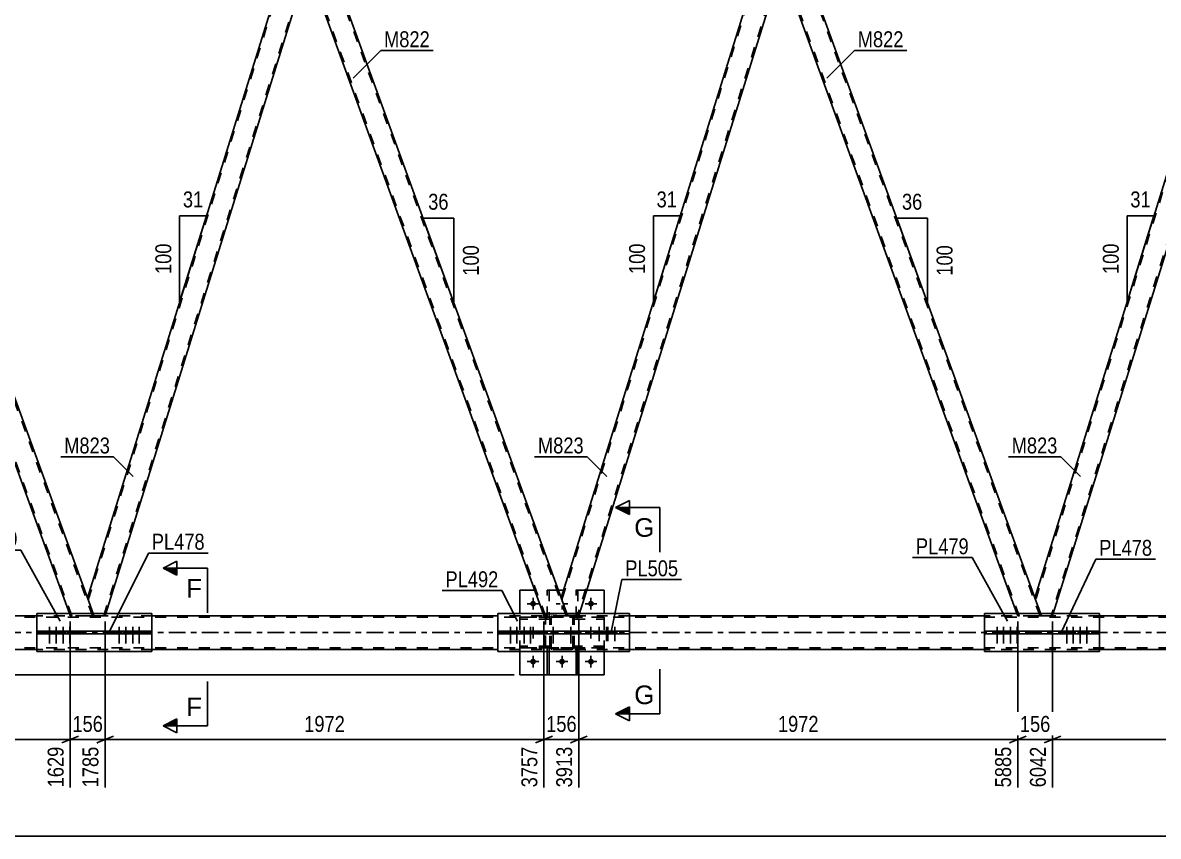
# Model space of a CAD drawing. Header units: millimetres. Extents: x -57 to 784, y -442 to 152.
# Drawn here: x 94.5 to 298.6, y -162.6 to -16.4 of the extents above; entities that cross this region are included whole.
import ezdxf

# ---------------------------------------------------------------- set-up
doc = ezdxf.new("R2010")
doc.units = ezdxf.units.MM
doc.linetypes.add('DXK_LINE_DOT2', pattern=[3.9198, 1.9599, -1.9599])
doc.linetypes.add('DXK_LINE_DOT3', pattern=[5.9187, 2.979, -0.9799, 0.9799, -0.9799])
doc.styles.add('Arial', font='ARIAL.TTF', dxfattribs={"height": 0.2})
doc.styles.add('Arial Narrow', font='ARIALN.TTF', dxfattribs={"height": 0.2})

# ---------------------------------------------------------------- blocks, each defined once
blk = doc.blocks.new('Part-761523242-6065 - 5969')
at = {"color": 7, "linetype": 'DXK_LINE_DOT2'}
for p, q in [((189.1, -128.76), (188.78, -128.76)), ((188.78, -129.4), (188.78, -128.76)), ((188.78, -129.36), (189.1, -129.36)), ((189.1, -129.4), (189.1, -128.76))]:
    blk.add_line(p, q, dxfattribs=at)
at = {"color": 2, "linetype": 'Continuous'}
for p, q in [((188.78, -133.6), (188.78, -129.4)), ((189.1, -133.6), (189.1, -129.4)), ((188.78, -133.6), (189.1, -133.6))]:
    blk.add_line(p, q, dxfattribs=at)
blk = doc.blocks.new('Part-761523242-5975 - 5969')
at = {"color": 2, "linetype": 'Continuous'}
for p, q in [((203.54, -122.59), (179.89, -122.59)), ((179.89, -125.75), (179.89, -122.59)), ((203.54, -125.75), (203.54, -122.59)), ((179.89, -129.39), (179.89, -126.23)), ((203.54, -129.39), (203.54, -126.23)), ((203.54, -129.39), (179.89, -129.39))]:
    blk.add_line(p, q, dxfattribs=at)
at = {"color": 7, "linetype": 'DXK_LINE_DOT2'}
for p, q in [((179.89, -126.23), (179.89, -125.75)), ((203.54, -126.23), (203.54, -125.75))]:
    blk.add_line(p, q, dxfattribs=at)
blk = doc.blocks.new('Part-761523242-6044 - 5969')
at = {"color": 2, "linetype": 'Continuous'}
for p, q in [((183.83, -122.59), (183.83, -118.4)), ((183.83, -118.4), (186.52, -118.4)), ((191.69, -118.4), (190.78, -118.4)), ((199.03, -118.4), (195.88, -118.4)), ((199.03, -122.59), (199.03, -118.4)), ((183.83, -133.6), (183.83, -129.39)), ((199.03, -133.6), (199.03, -129.39)), ((199.03, -133.6), (183.83, -133.6))]:
    blk.add_line(p, q, dxfattribs=at)
at = {"color": 7, "linetype": 'DXK_LINE_DOT2'}
for p, q in [((190.78, -118.4), (186.52, -118.4)), ((195.88, -118.4), (191.69, -118.4)), ((183.83, -129.39), (183.83, -122.59)), ((199.03, -129.39), (199.03, -122.59))]:
    blk.add_line(p, q, dxfattribs=at)
blk = doc.blocks.new('Part-761523242-5980 - 5969')
at = {"color": 2, "linetype": 'Continuous'}
for p, q in [((117.73, -122.59), (97.07, -122.59)), ((97.07, -125.75), (97.07, -122.59)), ((117.73, -125.75), (117.73, -122.59)), ((97.07, -129.39), (97.07, -126.23)), ((117.73, -129.39), (117.73, -126.23)), ((117.73, -129.39), (97.07, -129.39))]:
    blk.add_line(p, q, dxfattribs=at)
at = {"color": 7, "linetype": 'DXK_LINE_DOT2'}
for p, q in [((97.07, -126.23), (97.07, -125.75)), ((117.73, -126.23), (117.73, -125.75))]:
    blk.add_line(p, q, dxfattribs=at)
blk = doc.blocks.new('Part-761523242-6045 - 5969')
at = {"color": 7, "linetype": 'DXK_LINE_DOT2'}
for p, q in [((199.03, -123.24), (193.63, -123.24)), ((193.63, -123.24), (193.63, -123.56)), ((193.63, -123.56), (199.03, -123.56)), ((194.23, -123.56), (194.23, -123.24)), ((199.03, -123.56), (199.03, -123.24))]:
    blk.add_line(p, q, dxfattribs=at)
blk = doc.blocks.new('Part-761523242-6050 - 5969')
at = {"color": 7, "linetype": 'DXK_LINE_DOT2'}
for p, q in [((193.98, -123.24), (193.98, -118.4)), ((193.98, -118.4), (194.3, -118.4)), ((194.3, -118.4), (194.3, -123.24)), ((193.98, -122.64), (194.3, -122.64)), ((194.3, -123.24), (193.98, -123.24))]:
    blk.add_line(p, q, dxfattribs=at)
blk = doc.blocks.new('Part-761523242-6046 - 5969')
at = {"color": 7, "linetype": 'DXK_LINE_DOT2'}
for p, q in [((199.03, -128.44), (193.63, -128.44)), ((193.63, -128.44), (193.63, -128.76)), ((194.23, -128.76), (194.23, -128.44)), ((199.03, -128.76), (199.03, -128.44)), ((193.63, -128.76), (199.03, -128.76))]:
    blk.add_line(p, q, dxfattribs=at)
blk = doc.blocks.new('Part-761523242-6047 - 5969')
at = {"color": 7, "linetype": 'DXK_LINE_DOT2'}
for p, q in [((189.23, -123.24), (183.83, -123.24)), ((183.83, -123.24), (183.83, -123.56)), ((189.23, -123.56), (183.83, -123.56)), ((188.63, -123.56), (188.63, -123.24)), ((189.23, -123.56), (189.23, -123.24))]:
    blk.add_line(p, q, dxfattribs=at)
blk = doc.blocks.new('Part-761523242-6048 - 5969')
at = {"color": 7, "linetype": 'DXK_LINE_DOT2'}
for p, q in [((189.23, -128.44), (183.83, -128.44)), ((183.83, -128.44), (183.83, -128.76)), ((188.63, -128.76), (188.63, -128.44)), ((189.23, -128.76), (189.23, -128.44)), ((189.23, -128.76), (183.83, -128.76))]:
    blk.add_line(p, q, dxfattribs=at)
blk = doc.blocks.new('Part-761523242-6052 - 5969')
at = {"color": 7, "linetype": 'DXK_LINE_DOT2'}
for p, q in [((194.3, -128.76), (193.98, -128.76)), ((193.98, -129.4), (193.98, -128.76)), ((193.98, -129.36), (194.3, -129.36)), ((194.3, -129.4), (194.3, -128.76))]:
    blk.add_line(p, q, dxfattribs=at)
at = {"color": 2, "linetype": 'Continuous'}
for p, q in [((193.98, -133.6), (193.98, -129.4)), ((194.3, -133.6), (194.3, -129.4)), ((193.98, -133.6), (194.3, -133.6))]:
    blk.add_line(p, q, dxfattribs=at)
blk = doc.blocks.new('Part-761523242-6053 - 5969')
at = {"color": 7, "linetype": 'DXK_LINE_DOT2'}
for p, q in [((189.23, -123.48), (189.26, -123.3)), ((189.26, -123.3), (189.23, -123.48)), ((189.23, -128.52), (189.23, -123.48)), ((189.47, -123.48), (189.49, -123.39)), ((189.47, -128.52), (189.47, -123.48)), ((189.49, -123.39), (189.54, -123.31)), ((189.52, -123.04), (189.71, -123)), ((189.71, -123), (189.52, -123.04)), ((189.54, -123.31), (189.61, -123.26)), ((189.61, -123.26), (189.71, -123.24)), ((193.15, -123), (189.71, -123)), ((189.71, -123.24), (193.15, -123.24)), ((193.15, -123), (193.33, -123.04)), ((193.33, -123.04), (193.15, -123)), ((193.15, -123.24), (193.24, -123.26)), ((193.24, -123.26), (193.32, -123.31)), ((193.32, -123.31), (193.37, -123.39)), ((193.37, -123.39), (193.39, -123.48)), ((193.39, -128.52), (193.39, -123.48)), ((193.59, -123.3), (193.63, -123.48)), ((193.63, -123.48), (193.59, -123.3)), ((193.63, -128.52), (193.63, -123.48)), ((189.26, -128.7), (189.23, -128.52)), ((189.23, -128.52), (189.26, -128.7)), ((189.49, -128.61), (189.47, -128.52)), ((193.39, -128.52), (193.37, -128.61)), ((193.63, -128.52), (193.59, -128.7)), ((193.59, -128.7), (193.63, -128.52)), ((189.54, -128.69), (189.49, -128.61)), ((189.71, -129), (189.52, -128.96)), ((189.52, -128.96), (189.71, -129)), ((189.61, -128.74), (189.54, -128.69)), ((189.71, -128.76), (189.61, -128.74)), ((193.15, -128.76), (189.71, -128.76)), ((193.15, -129), (189.71, -129)), ((193.24, -128.74), (193.15, -128.76)), ((193.33, -128.96), (193.15, -129)), ((193.15, -129), (193.33, -128.96)), ((193.32, -128.69), (193.24, -128.74)), ((193.37, -128.61), (193.32, -128.69))]:
    blk.add_line(p, q, dxfattribs=at)
at = {"color": 7, "linetype": 'DXK_LINE_DOT3'}
blk.add_line((191.43, -126), (191.43, -126), dxfattribs=at)
at = {"color": 7, "linetype": 'DXK_LINE_DOT2'}
for centre, start, end in [((189.71, -123.48), 112.5, 157.5), ((189.71, -123.48), 112.5, 157.5), ((193.15, -123.48), 22.5, 67.5), ((193.15, -123.48), 22.5, 67.5), ((189.71, -128.52), 202.5, 247.5), ((189.71, -128.52), 202.5, 247.5), ((193.15, -128.52), 292.5, 337.5), ((193.15, -128.52), 292.5, 337.5)]:
    blk.add_arc(centre, 0.48, start, end, dxfattribs=at)
blk = doc.blocks.new('Part-761523242-6063 - 5969')
at = {"color": 7, "linetype": 'DXK_LINE_DOT2'}
for p, q in [((188.78, -123.24), (188.78, -118.4)), ((188.78, -118.4), (189.1, -118.4)), ((189.1, -118.4), (189.1, -123.24)), ((188.78, -122.64), (189.1, -122.64)), ((189.1, -123.24), (188.78, -123.24))]:
    blk.add_line(p, q, dxfattribs=at)
blk = doc.blocks.new('Bolt-761523242-6434 - 5969')
at = {"linetype": 'Continuous'}
for points in [[(186.75, -120.8, -1), (185.71, -120.8, -1)], [(197.15, -120.8, -1), (196.11, -120.8, -1)], [(186.75, -131.2, -1), (185.71, -131.2, -1)], [(191.95, -131.2, -1), (190.91, -131.2, -1)], [(197.15, -131.2, -1), (196.11, -131.2, -1)]]:
    blk.add_hatch(color=1, dxfattribs=at).paths.add_polyline_path(points)
at = {"color": 1, "linetype": 'Continuous'}
for p, q in [((186.23, -119.76), (186.23, -121.84)), ((191.43, -119.76), (191.43, -120.45)), ((196.63, -119.76), (196.63, -121.84)), ((185.19, -120.8), (187.27, -120.8)), ((190.39, -120.8), (191.08, -120.8)), ((191.43, -121.84), (191.43, -121.15)), ((192.47, -120.8), (191.77, -120.8)), ((195.59, -120.8), (197.67, -120.8)), ((185.19, -126), (185.88, -126)), ((186.23, -124.96), (186.23, -125.65)), ((186.23, -127.04), (186.23, -126.35)), ((187.27, -126), (186.57, -126)), ((195.59, -126), (196.28, -126)), ((196.63, -124.96), (196.63, -125.65)), ((196.63, -127.04), (196.63, -126.35)), ((197.67, -126), (196.97, -126)), ((186.23, -130.16), (186.23, -132.24)), ((191.43, -130.16), (191.43, -132.24)), ((196.63, -130.16), (196.63, -132.24)), ((185.19, -131.2), (187.27, -131.2)), ((190.39, -131.2), (192.47, -131.2)), ((195.59, -131.2), (197.67, -131.2))]:
    blk.add_line(p, q, dxfattribs=at)
blk = doc.blocks.new('Part-761523242-6092 - 5969')
at = {"color": 7, "linetype": 'DXK_LINE_DOT2'}
for p, q in [((720.01, -123.24), (37.91, -123.24)), ((117.73, -123), (97.07, -123)), ((203.54, -123), (179.89, -123)), ((288, -123), (267.34, -123)), ((720.01, -128.76), (37.91, -128.76)), ((117.73, -129), (97.07, -129)), ((203.54, -129), (179.89, -129)), ((288, -129), (267.34, -129))]:
    blk.add_line(p, q, dxfattribs=at)
at = {"color": 2, "linetype": 'Continuous'}
for p, q in [((97.07, -123), (41.91, -123)), ((179.89, -123), (117.73, -123)), ((267.34, -123), (203.54, -123)), ((352.47, -123), (288, -123)), ((97.07, -129), (41.91, -129)), ((179.89, -129), (117.73, -129)), ((267.34, -129), (203.54, -129)), ((352.47, -129), (288, -129))]:
    blk.add_line(p, q, dxfattribs=at)
at = {"color": 7, "linetype": 'DXK_LINE_DOT3'}
blk.add_line((37.91, -126), (720.01, -126), dxfattribs=at)
blk = doc.blocks.new('Part-761523242-6403 - 5969')
at = {"color": 2, "linetype": 'Continuous'}
for p, q in [((179.89, -126.23), (179.89, -125.75)), ((179.89, -125.75), (203.54, -125.75)), ((203.54, -126.23), (179.89, -126.23)), ((185.07, -126.23), (185.07, -125.75)), ((188.02, -126.23), (188.02, -125.75)), ((194.82, -126.23), (194.82, -125.75)), ((203.54, -125.75), (203.54, -126.23))]:
    blk.add_line(p, q, dxfattribs=at)
blk = doc.blocks.new('Part-761523242-6132 - 5969')
at = {"color": 7, "linetype": 'DXK_LINE_DOT2'}
for p, q in [((313.36, -2), (276.54, -120.12)), ((313.1, -2), (312.98, -2.4)), ((314.42, -2), (313.1, -2)), ((314.57, -2.4), (314.42, -2)), ((315.83, -5.88), (279.33, -123)), ((277.59, -123), (277.44, -122.59)), ((279.58, -123), (277.59, -123)), ((279.71, -122.59), (279.58, -123))]:
    blk.add_line(p, q, dxfattribs=at)
at = {"color": 2, "linetype": 'Continuous'}
for p, q in [((312.98, -2.4), (276.4, -119.75)), ((315.97, -6.25), (314.57, -2.4)), ((315.97, -6.25), (279.71, -122.59)), ((276.4, -119.75), (277.44, -122.59))]:
    blk.add_line(p, q, dxfattribs=at)
blk = doc.blocks.new('Part-761523242-6137 - 5969')
at = {"color": 7, "linetype": 'DXK_LINE_DOT2'}
for p, q in [((233.54, -2), (229.29, -2)), ((230.84, -6.25), (229.29, -2)), ((273.58, -123), (229.54, -2)), ((277.33, -123), (233.29, -2)), ((233.69, -2.4), (233.54, -2)), ((277.59, -123), (276.4, -119.75)), ((273.33, -123), (273.18, -122.59)), ((277.59, -123), (273.33, -123))]:
    blk.add_line(p, q, dxfattribs=at)
at = {"color": 2, "linetype": 'Continuous'}
for p, q in [((276.4, -119.75), (233.69, -2.4)), ((273.18, -122.59), (230.84, -6.25))]:
    blk.add_line(p, q, dxfattribs=at)
blk = doc.blocks.new('Part-761523242-6142 - 5969')
at = {"color": 7, "linetype": 'DXK_LINE_DOT2'}
for p, q in [((228.22, -2), (191.4, -120.12)), ((227.97, -2), (227.85, -2.4)), ((229.29, -2), (227.97, -2)), ((229.43, -2.4), (229.29, -2)), ((230.7, -5.88), (194.19, -123)), ((192.45, -123), (192.3, -122.59)), ((194.45, -123), (192.45, -123)), ((194.57, -122.59), (194.45, -123))]:
    blk.add_line(p, q, dxfattribs=at)
at = {"color": 2, "linetype": 'Continuous'}
for p, q in [((227.85, -2.4), (191.27, -119.75)), ((230.84, -6.25), (229.43, -2.4)), ((230.84, -6.25), (194.57, -122.59)), ((191.27, -119.75), (192.3, -122.59))]:
    blk.add_line(p, q, dxfattribs=at)
blk = doc.blocks.new('Part-761523242-6147 - 5969')
at = {"color": 7, "linetype": 'DXK_LINE_DOT2'}
for p, q in [((148.41, -2), (144.15, -2)), ((145.7, -6.25), (144.15, -2)), ((188.45, -123), (144.41, -2)), ((192.2, -123), (148.16, -2)), ((148.56, -2.4), (148.41, -2)), ((192.45, -123), (191.27, -119.75)), ((188.19, -123), (188.05, -122.59)), ((192.45, -123), (188.19, -123))]:
    blk.add_line(p, q, dxfattribs=at)
at = {"color": 2, "linetype": 'Continuous'}
for p, q in [((191.27, -119.75), (148.56, -2.4)), ((188.05, -122.59), (145.7, -6.25))]:
    blk.add_line(p, q, dxfattribs=at)
blk = doc.blocks.new('Part-761523242-6152 - 5969')
at = {"color": 7, "linetype": 'DXK_LINE_DOT2'}
for p, q in [((106.27, -120.12), (143.09, -2)), ((142.71, -2.4), (142.84, -2)), ((144.15, -2), (142.84, -2)), ((144.3, -2.4), (144.15, -2)), ((109.06, -123), (145.57, -5.88)), ((107.32, -123), (107.17, -122.59)), ((109.31, -123), (107.32, -123)), ((109.31, -123), (109.44, -122.59))]:
    blk.add_line(p, q, dxfattribs=at)
at = {"color": 2, "linetype": 'Continuous'}
for p, q in [((106.13, -119.75), (142.71, -2.4)), ((145.7, -6.25), (144.3, -2.4)), ((109.44, -122.59), (145.7, -6.25)), ((106.13, -119.75), (107.17, -122.59))]:
    blk.add_line(p, q, dxfattribs=at)
blk = doc.blocks.new('Part-761523242-6162 - 5969')
at = {"color": 7, "linetype": 'DXK_LINE_DOT2'}
for p, q in [((63.28, -2), (59.02, -2)), ((59.16, -2.4), (59.02, -2)), ((103.32, -123), (59.27, -2)), ((107.06, -123), (63.02, -2)), ((63.42, -2.4), (63.28, -2)), ((107.32, -123), (106.13, -119.75)), ((103.06, -123), (102.91, -122.59)), ((107.32, -123), (103.06, -123))]:
    blk.add_line(p, q, dxfattribs=at)
at = {"color": 2, "linetype": 'Continuous'}
for p, q in [((102.91, -122.59), (59.16, -2.4)), ((106.13, -119.75), (63.42, -2.4))]:
    blk.add_line(p, q, dxfattribs=at)
blk = doc.blocks.new('Part-761523242-6167 - 5969')
at = {"color": 2, "linetype": 'Continuous'}
for p, q in [((288, -122.59), (267.34, -122.59)), ((267.34, -125.75), (267.34, -122.59)), ((288, -125.75), (288, -122.59)), ((267.34, -129.39), (267.34, -126.23)), ((288, -129.39), (288, -126.23)), ((288, -129.39), (267.34, -129.39))]:
    blk.add_line(p, q, dxfattribs=at)
at = {"color": 7, "linetype": 'DXK_LINE_DOT2'}
for p, q in [((267.34, -126.23), (267.34, -125.75)), ((288, -126.23), (288, -125.75))]:
    blk.add_line(p, q, dxfattribs=at)
blk = doc.blocks.new('Part-761523242-6347 - 5969')
at = {"color": 7, "linetype": 'DXK_LINE_DOT2'}
for p, q in [((194.43, -122.6), (188.43, -122.6)), ((188.43, -122.6), (188.43, -129.4)), ((194.43, -129.4), (194.43, -122.6))]:
    blk.add_line(p, q, dxfattribs=at)
at = {"color": 2, "linetype": 'Continuous'}
for p, q in [((188.43, -129.4), (188.43, -129.39)), ((194.43, -129.4), (188.43, -129.4)), ((194.43, -129.39), (194.43, -129.4))]:
    blk.add_line(p, q, dxfattribs=at)
blk = doc.blocks.new('Part-761523242-6398 - 5969')
at = {"color": 2, "linetype": 'Continuous'}
for p, q in [((97.07, -125.75), (117.73, -125.75)), ((97.07, -125.75), (97.07, -126.23)), ((97.07, -126.23), (117.73, -126.23)), ((102.25, -126.23), (102.25, -125.75)), ((112.56, -125.75), (112.56, -126.23)), ((117.73, -125.75), (117.73, -126.23))]:
    blk.add_line(p, q, dxfattribs=at)
blk = doc.blocks.new('Part-761523242-6408 - 5969')
at = {"color": 2, "linetype": 'Continuous'}
for p, q in [((267.34, -125.75), (288, -125.75)), ((267.34, -125.75), (267.34, -126.23)), ((267.34, -126.23), (288, -126.23)), ((272.52, -126.23), (272.52, -125.75)), ((282.82, -125.75), (282.82, -126.23)), ((288, -125.75), (288, -126.23))]:
    blk.add_line(p, q, dxfattribs=at)
blk = doc.blocks.new('Bolt-761523242-6482 - 5969')
at = {"linetype": 'Continuous'}
for points in [[(99.71, -125.75), (98.99, -125.75), (98.99, -126.23), (99.71, -126.23)], [(100.88, -125.75), (100.16, -125.75), (100.16, -126.23), (100.88, -126.23)], [(102.15, -125.75), (101.43, -125.75), (101.43, -126.23), (102.15, -126.23)], [(103.31, -125.75), (102.59, -125.75), (102.59, -126.23), (103.31, -126.23)]]:
    blk.add_hatch(color=1, dxfattribs=at).paths.add_polyline_path(points)
at = {"color": 1, "linetype": 'Continuous'}
for p, q in [((98.99, -125.75), (98.99, -126.23)), ((99.35, -124.95), (99.35, -127.95)), ((99.71, -125.75), (99.71, -126.23)), ((100.16, -125.75), (100.16, -126.23)), ((100.52, -124.95), (100.52, -127.95)), ((100.88, -125.75), (100.88, -126.23)), ((101.43, -125.75), (101.43, -126.23)), ((101.79, -124.95), (101.79, -127.95)), ((102.15, -125.75), (102.15, -126.23)), ((102.59, -125.75), (102.59, -126.23)), ((102.95, -124.95), (102.95, -127.95)), ((103.31, -125.75), (103.31, -126.23))]:
    blk.add_line(p, q, dxfattribs=at)
blk = doc.blocks.new('Bolt-761523242-6484 - 5969')
at = {"linetype": 'Continuous'}
for points in [[(112.21, -125.75), (111.49, -125.75), (111.49, -126.23), (112.21, -126.23)], [(113.38, -125.75), (112.66, -125.75), (112.66, -126.23), (113.38, -126.23)], [(114.65, -125.75), (113.93, -125.75), (113.93, -126.23), (114.65, -126.23)], [(115.82, -125.75), (115.1, -125.75), (115.1, -126.23), (115.82, -126.23)]]:
    blk.add_hatch(color=1, dxfattribs=at).paths.add_polyline_path(points)
at = {"color": 1, "linetype": 'Continuous'}
for p, q in [((111.49, -125.75), (111.49, -126.23)), ((111.85, -124.95), (111.85, -127.95)), ((112.21, -125.75), (112.21, -126.23)), ((112.66, -125.75), (112.66, -126.23)), ((113.02, -124.95), (113.02, -127.95)), ((113.38, -125.75), (113.38, -126.23)), ((113.93, -125.75), (113.93, -126.23)), ((114.29, -124.95), (114.29, -127.95)), ((114.65, -125.75), (114.65, -126.23)), ((115.1, -125.75), (115.1, -126.23)), ((115.46, -124.95), (115.46, -127.95)), ((115.82, -125.75), (115.82, -126.23))]:
    blk.add_line(p, q, dxfattribs=at)
blk = doc.blocks.new('Bolt-761523242-6485 - 5969')
at = {"linetype": 'Continuous'}
for points in [[(182.53, -125.75), (181.81, -125.75), (181.81, -126.23), (182.53, -126.23)], [(183.69, -125.75), (182.97, -125.75), (182.97, -126.23), (183.69, -126.23)], [(184.96, -125.75), (184.24, -125.75), (184.24, -126.23), (184.96, -126.23)], [(186.13, -125.75), (185.41, -125.75), (185.41, -126.23), (186.13, -126.23)]]:
    blk.add_hatch(color=1, dxfattribs=at).paths.add_polyline_path(points)
at = {"color": 1, "linetype": 'Continuous'}
for p, q in [((181.81, -125.75), (181.81, -126.23)), ((182.17, -124.95), (182.17, -127.95)), ((182.53, -125.75), (182.53, -126.23)), ((182.97, -125.75), (182.97, -126.23)), ((183.33, -124.95), (183.33, -127.95)), ((183.69, -125.75), (183.69, -126.23)), ((184.24, -125.75), (184.24, -126.23)), ((184.6, -124.95), (184.6, -127.95)), ((184.96, -125.75), (184.96, -126.23)), ((185.41, -125.75), (185.41, -126.23)), ((185.77, -124.95), (185.77, -127.95)), ((186.13, -125.75), (186.13, -126.23))]:
    blk.add_line(p, q, dxfattribs=at)
blk = doc.blocks.new('Bolt-761523242-6486 - 5969')
at = {"linetype": 'Continuous'}
for points in [[(198.47, -125.75), (197.75, -125.75), (197.75, -126.23), (198.47, -126.23)], [(199.77, -125.75), (199.05, -125.75), (199.05, -126.23), (199.77, -126.23)], [(200, -125.75), (199.28, -125.75), (199.28, -126.23), (200, -126.23)], [(201.29, -125.75), (200.57, -125.75), (200.57, -126.23), (201.29, -126.23)]]:
    blk.add_hatch(color=1, dxfattribs=at).paths.add_polyline_path(points)
at = {"color": 1, "linetype": 'Continuous'}
for p, q in [((197.75, -125.75), (197.75, -126.23)), ((198.11, -124.95), (198.11, -127.55)), ((198.47, -125.75), (198.47, -126.23)), ((199.05, -125.75), (199.05, -126.23)), ((199.28, -125.75), (199.28, -126.23)), ((199.41, -124.95), (199.41, -127.55)), ((199.64, -124.95), (199.64, -127.55)), ((199.77, -125.75), (199.77, -126.23)), ((200, -125.75), (200, -126.23)), ((200.57, -125.75), (200.57, -126.23)), ((200.93, -124.95), (200.93, -127.55)), ((201.29, -125.75), (201.29, -126.23))]:
    blk.add_line(p, q, dxfattribs=at)
blk = doc.blocks.new('Bolt-761523242-6487 - 5969')
at = {"linetype": 'Continuous'}
for points in [[(269.98, -125.75), (269.26, -125.75), (269.26, -126.23), (269.98, -126.23)], [(271.14, -125.75), (270.42, -125.75), (270.42, -126.23), (271.14, -126.23)], [(272.41, -125.75), (271.69, -125.75), (271.69, -126.23), (272.41, -126.23)], [(273.58, -125.75), (272.86, -125.75), (272.86, -126.23), (273.58, -126.23)]]:
    blk.add_hatch(color=1, dxfattribs=at).paths.add_polyline_path(points)
at = {"color": 1, "linetype": 'Continuous'}
for p, q in [((269.26, -125.75), (269.26, -126.23)), ((269.62, -124.95), (269.62, -127.95)), ((269.98, -125.75), (269.98, -126.23)), ((270.42, -125.75), (270.42, -126.23)), ((270.78, -124.95), (270.78, -127.95)), ((271.14, -125.75), (271.14, -126.23)), ((271.69, -125.75), (271.69, -126.23)), ((272.05, -124.95), (272.05, -127.95)), ((272.41, -125.75), (272.41, -126.23)), ((272.86, -125.75), (272.86, -126.23)), ((273.22, -124.95), (273.22, -127.95)), ((273.58, -125.75), (273.58, -126.23))]:
    blk.add_line(p, q, dxfattribs=at)
blk = doc.blocks.new('Bolt-761523242-6488 - 5969')
at = {"linetype": 'Continuous'}
for points in [[(190.18, -125.75), (189.46, -125.75), (189.46, -126.23), (190.18, -126.23)], [(190.18, -125.75), (189.46, -125.75), (189.46, -126.23), (190.18, -126.23)], [(193.38, -125.75), (192.66, -125.75), (192.66, -126.23), (193.38, -126.23)], [(193.38, -125.75), (192.66, -125.75), (192.66, -126.23), (193.38, -126.23)]]:
    blk.add_hatch(color=1, dxfattribs=at).paths.add_polyline_path(points)
at = {"color": 1, "linetype": 'Continuous'}
for p, q in [((189.46, -125.75), (189.46, -126.23)), ((189.46, -125.75), (189.46, -126.23)), ((189.82, -124.95), (189.82, -127.95)), ((189.82, -124.95), (189.82, -127.95)), ((190.18, -125.75), (190.18, -126.23)), ((190.18, -125.75), (190.18, -126.23)), ((192.66, -125.75), (192.66, -126.23)), ((192.66, -125.75), (192.66, -126.23)), ((193.02, -124.95), (193.02, -127.95)), ((193.02, -124.95), (193.02, -127.95)), ((193.38, -125.75), (193.38, -126.23)), ((193.38, -125.75), (193.38, -126.23))]:
    blk.add_line(p, q, dxfattribs=at)
blk = doc.blocks.new('Bolt-761523242-6489 - 5969')
at = {"linetype": 'Continuous'}
for points in [[(282.48, -125.75), (281.76, -125.75), (281.76, -126.23), (282.48, -126.23)], [(283.65, -125.75), (282.93, -125.75), (282.93, -126.23), (283.65, -126.23)], [(284.92, -125.75), (284.2, -125.75), (284.2, -126.23), (284.92, -126.23)], [(286.08, -125.75), (285.36, -125.75), (285.36, -126.23), (286.08, -126.23)]]:
    blk.add_hatch(color=1, dxfattribs=at).paths.add_polyline_path(points)
at = {"color": 1, "linetype": 'Continuous'}
for p, q in [((281.76, -125.75), (281.76, -126.23)), ((282.12, -124.95), (282.12, -127.95)), ((282.48, -125.75), (282.48, -126.23)), ((282.93, -125.75), (282.93, -126.23)), ((283.29, -124.95), (283.29, -127.95)), ((283.65, -125.75), (283.65, -126.23)), ((284.2, -125.75), (284.2, -126.23)), ((284.56, -124.95), (284.56, -127.95)), ((284.92, -125.75), (284.92, -126.23)), ((285.36, -125.75), (285.36, -126.23)), ((285.72, -124.95), (285.72, -127.95)), ((286.08, -125.75), (286.08, -126.23))]:
    blk.add_line(p, q, dxfattribs=at)
blk = doc.blocks.new('StraightDimension-761523242-26417 - 5969')
at = {"color": 7, "linetype": 'Continuous'}
blk.add_line((-0.64, -162.58), (732.91, -162.58), dxfattribs=at)
blk = doc.blocks.new('AngleDimension-761523242-21071 - 5969')
at = {"color": 7, "linetype": 'Continuous'}
for p, q in [((122.71, -51.12), (127.53, -51.12)), ((122.71, -66.58), (127.53, -51.12)), ((122.71, -66.58), (122.71, -51.12)), ((123.39, -64.4), (127.53, -51.12))]:
    blk.add_line(p, q, dxfattribs=at)
at = {"color": 0}
for points in [[(127.55, -50.22), (127.55, -46.02), (122.69, -46.02), (122.69, -50.22)], [(121.81, -55.51), (117.61, -55.51), (117.61, -62.19), (121.81, -62.19)]]:
    blk.add_wipeout(points, dxfattribs=at)
at = {"color": 3, "style": 'Arial Narrow'}
blk.add_text('31', height=2.863, dxfattribs=at).set_placement((123.29, -49.62))
blk.add_text('100', height=2.863, rotation=90.0002, dxfattribs=at).set_placement((121.21, -61.59))
blk = doc.blocks.new('AngleDimension-761523242-21086 - 5969')
at = {"color": 7, "linetype": 'Continuous'}
for p, q in [((171.98, -51.53), (166.44, -51.53)), ((171.98, -66.76), (166.44, -51.53)), ((171.98, -66.76), (171.98, -51.53)), ((172.53, -68.27), (171.98, -66.76))]:
    blk.add_line(p, q, dxfattribs=at)
at = {"color": 0}
for points in [[(171.64, -50.63), (171.64, -46.43), (166.78, -46.43), (166.78, -50.63)], [(177.08, -55.8), (172.88, -55.8), (172.88, -62.49), (177.08, -62.49)]]:
    blk.add_wipeout(points, dxfattribs=at)
at = {"color": 3, "style": 'Arial Narrow'}
blk.add_text('36', height=2.863, dxfattribs=at).set_placement((167.38, -50.03))
blk.add_text('100', height=2.863, rotation=90.0002, dxfattribs=at).set_placement((176.48, -61.89))
blk = doc.blocks.new('AngleDimension-761523242-21084 - 5969')
at = {"color": 7, "linetype": 'Continuous'}
for p, q in [((207.84, -51.12), (212.66, -51.12)), ((207.84, -66.58), (212.66, -51.12)), ((207.84, -66.58), (207.84, -51.12)), ((208.52, -64.4), (212.66, -51.12))]:
    blk.add_line(p, q, dxfattribs=at)
at = {"color": 0}
for points in [[(212.68, -50.22), (212.68, -46.02), (207.82, -46.02), (207.82, -50.22)], [(206.94, -55.51), (202.74, -55.51), (202.74, -62.19), (206.94, -62.19)]]:
    blk.add_wipeout(points, dxfattribs=at)
at = {"color": 3, "style": 'Arial Narrow'}
blk.add_text('31', height=2.863, dxfattribs=at).set_placement((208.42, -49.62))
blk.add_text('100', height=2.863, rotation=90.0002, dxfattribs=at).set_placement((206.34, -61.59))
blk = doc.blocks.new('StraightDimension-761523242-21046 - 5969')
at = {"color": 7, "linetype": 'Continuous'}
blk.add_line((182.83, -133.6), (-35.74, -133.6), dxfattribs=at)
blk = doc.blocks.new('StraightDimension-761523242-25940 - 5969')
at = {"color": 7, "linetype": 'Continuous'}
for p, q in [((279.58, -124), (279.58, -153.79)), ((358.46, -124), (358.46, -153.79)), ((281.08, -144.58), (278.08, -145.78)), ((356.96, -145.78), (359.96, -144.58)), ((279.58, -145.18), (358.46, -145.18))]:
    blk.add_line(p, q, dxfattribs=at)
at = {"color": 0}
blk.add_wipeout([(323.28, -144.43), (323.28, -140.23), (314.76, -140.23), (314.76, -144.43)], dxfattribs=at)
at = {"color": 0, "linetype": 'Continuous'}
blk.add_wipeout([(357.86, -145.88), (353.66, -145.88), (353.66, -154.39), (357.86, -154.39)], dxfattribs=at)
at = {"color": 3, "style": 'Arial Narrow'}
blk.add_text('1972', height=2.863, dxfattribs=at).set_placement((315.36, -143.83))
at = {"color": 3, "linetype": 'Continuous', "style": 'Arial Narrow'}
blk.add_text('8014', height=2.863, rotation=90.0002, dxfattribs=at).set_placement((357.26, -153.79))
blk = doc.blocks.new('StraightDimension-761523242-25943 - 5969')
at = {"color": 7, "linetype": 'Continuous'}
for p, q in [((188.19, -124), (188.19, -153.79)), ((194.45, -124), (194.45, -153.79)), ((186.69, -145.78), (189.69, -144.58)), ((195.95, -144.58), (192.95, -145.78)), ((188.19, -145.18), (194.45, -145.18))]:
    blk.add_line(p, q, dxfattribs=at)
at = {"color": 0}
blk.add_wipeout([(194.66, -144.43), (194.66, -140.23), (187.98, -140.23), (187.98, -144.43)], dxfattribs=at)
at = {"color": 0, "linetype": 'Continuous'}
blk.add_wipeout([(193.85, -145.88), (189.65, -145.88), (189.65, -154.39), (193.85, -154.39)], dxfattribs=at)
at = {"color": 3, "style": 'Arial Narrow'}
blk.add_text('156', height=2.863, dxfattribs=at).set_placement((188.58, -143.83))
at = {"color": 3, "linetype": 'Continuous', "style": 'Arial Narrow'}
blk.add_text('3913', height=2.863, rotation=90.0002, dxfattribs=at).set_placement((193.25, -153.79))
blk = doc.blocks.new('StraightDimension-761523242-25942 - 5969')
at = {"color": 7, "linetype": 'Continuous'}
for p, q in [((194.45, -124), (194.45, -153.79)), ((273.33, -124), (273.33, -153.79)), ((195.95, -144.58), (192.95, -145.78)), ((271.83, -145.78), (274.83, -144.58)), ((194.45, -145.18), (273.33, -145.18))]:
    blk.add_line(p, q, dxfattribs=at)
at = {"color": 0}
blk.add_wipeout([(238.14, -144.43), (238.14, -140.23), (229.63, -140.23), (229.63, -144.43)], dxfattribs=at)
at = {"color": 0, "linetype": 'Continuous'}
blk.add_wipeout([(272.73, -145.88), (268.53, -145.88), (268.53, -154.39), (272.73, -154.39)], dxfattribs=at)
at = {"color": 3, "style": 'Arial Narrow'}
blk.add_text('1972', height=2.863, dxfattribs=at).set_placement((230.23, -143.83))
at = {"color": 3, "linetype": 'Continuous', "style": 'Arial Narrow'}
blk.add_text('5885', height=2.863, rotation=90.0002, dxfattribs=at).set_placement((272.13, -153.79))
blk = doc.blocks.new('StraightDimension-761523242-25945 - 5969')
at = {"color": 7, "linetype": 'Continuous'}
for p, q in [((103.06, -124), (103.06, -153.79)), ((109.31, -124), (109.31, -153.79)), ((101.56, -145.78), (104.56, -144.58)), ((110.81, -144.58), (107.81, -145.78)), ((103.06, -145.18), (109.31, -145.18))]:
    blk.add_line(p, q, dxfattribs=at)
at = {"color": 0}
blk.add_wipeout([(109.53, -144.43), (109.53, -140.23), (102.84, -140.23), (102.84, -144.43)], dxfattribs=at)
at = {"color": 0, "linetype": 'Continuous'}
blk.add_wipeout([(108.71, -145.88), (104.51, -145.88), (104.51, -154.39), (108.71, -154.39)], dxfattribs=at)
at = {"color": 3, "style": 'Arial Narrow'}
blk.add_text('156', height=2.863, dxfattribs=at).set_placement((103.44, -143.83))
at = {"color": 3, "linetype": 'Continuous', "style": 'Arial Narrow'}
blk.add_text('1785', height=2.863, rotation=90.0002, dxfattribs=at).set_placement((108.11, -153.79))
blk = doc.blocks.new('AngleDimension-761523242-21112 - 5969')
at = {"color": 7, "linetype": 'Continuous'}
for p, q in [((292.98, -51.12), (297.8, -51.12)), ((292.98, -66.58), (297.8, -51.12)), ((292.98, -66.58), (292.98, -51.12)), ((293.65, -64.4), (297.8, -51.12))]:
    blk.add_line(p, q, dxfattribs=at)
at = {"color": 0}
for points in [[(297.81, -50.22), (297.81, -46.02), (292.96, -46.02), (292.96, -50.22)], [(292.08, -55.51), (287.88, -55.51), (287.88, -62.19), (292.08, -62.19)]]:
    blk.add_wipeout(points, dxfattribs=at)
at = {"color": 3, "style": 'Arial Narrow'}
blk.add_text('31', height=2.863, dxfattribs=at).set_placement((293.56, -49.62))
blk.add_text('100', height=2.863, rotation=90.0002, dxfattribs=at).set_placement((291.48, -61.59))
blk = doc.blocks.new('AngleDimension-761523242-21114 - 5969')
at = {"color": 7, "linetype": 'Continuous'}
for p, q in [((257.11, -51.53), (251.57, -51.53)), ((257.11, -66.76), (251.57, -51.53)), ((257.11, -66.76), (257.11, -51.53)), ((257.67, -68.27), (257.11, -66.76))]:
    blk.add_line(p, q, dxfattribs=at)
at = {"color": 0}
for points in [[(256.77, -50.63), (256.77, -46.43), (251.92, -46.43), (251.92, -50.63)], [(262.21, -55.8), (258.01, -55.8), (258.01, -62.49), (262.21, -62.49)]]:
    blk.add_wipeout(points, dxfattribs=at)
at = {"color": 3, "style": 'Arial Narrow'}
blk.add_text('36', height=2.863, dxfattribs=at).set_placement((252.52, -50.03))
blk.add_text('100', height=2.863, rotation=90.0002, dxfattribs=at).set_placement((261.61, -61.89))
blk = doc.blocks.new('StraightDimension-761523242-25941 - 5969')
at = {"color": 7, "linetype": 'Continuous'}
for p, q in [((273.33, -124), (273.33, -153.79)), ((279.58, -124), (279.58, -153.79)), ((271.83, -145.78), (274.83, -144.58)), ((281.08, -144.58), (278.08, -145.78)), ((273.33, -145.18), (279.58, -145.18))]:
    blk.add_line(p, q, dxfattribs=at)
at = {"color": 0}
blk.add_wipeout([(279.8, -144.43), (279.8, -140.23), (273.11, -140.23), (273.11, -144.43)], dxfattribs=at)
at = {"color": 0, "linetype": 'Continuous'}
blk.add_wipeout([(278.98, -145.88), (274.78, -145.88), (274.78, -154.39), (278.98, -154.39)], dxfattribs=at)
at = {"color": 3, "style": 'Arial Narrow'}
blk.add_text('156', height=2.863, dxfattribs=at).set_placement((273.71, -143.83))
at = {"color": 3, "linetype": 'Continuous', "style": 'Arial Narrow'}
blk.add_text('6042', height=2.863, rotation=90.0002, dxfattribs=at).set_placement((278.38, -153.79))
blk = doc.blocks.new('StraightDimension-761523242-25944 - 5969')
at = {"color": 7, "linetype": 'Continuous'}
for p, q in [((109.31, -124), (109.31, -153.79)), ((188.19, -124), (188.19, -153.79)), ((110.81, -144.58), (107.81, -145.78)), ((186.69, -145.78), (189.69, -144.58)), ((109.31, -145.18), (188.19, -145.18))]:
    blk.add_line(p, q, dxfattribs=at)
at = {"color": 0}
blk.add_wipeout([(153.01, -144.43), (153.01, -140.23), (144.5, -140.23), (144.5, -144.43)], dxfattribs=at)
at = {"color": 0, "linetype": 'Continuous'}
blk.add_wipeout([(187.59, -145.88), (183.39, -145.88), (183.39, -154.39), (187.59, -154.39)], dxfattribs=at)
at = {"color": 3, "style": 'Arial Narrow'}
blk.add_text('1972', height=2.863, dxfattribs=at).set_placement((145.1, -143.83))
at = {"color": 3, "linetype": 'Continuous', "style": 'Arial Narrow'}
blk.add_text('3757', height=2.863, rotation=90.0002, dxfattribs=at).set_placement((186.99, -153.79))
blk = doc.blocks.new('StraightDimension-761523242-25946 - 5969')
at = {"color": 7, "linetype": 'Continuous'}
for p, q in [((103.06, -124), (103.06, -153.79)), ((37.91, -130), (37.91, -148.31)), ((39.41, -144.58), (36.41, -145.78)), ((101.56, -145.78), (104.56, -144.58)), ((37.91, -145.18), (103.06, -145.18))]:
    blk.add_line(p, q, dxfattribs=at)
at = {"color": 0}
blk.add_wipeout([(74.74, -144.43), (74.74, -140.23), (66.23, -140.23), (66.23, -144.43)], dxfattribs=at)
at = {"color": 0, "linetype": 'Continuous'}
for points in [[(37.31, -145.88), (33.11, -145.88), (33.11, -148.91), (37.31, -148.91)], [(102.46, -145.88), (98.26, -145.88), (98.26, -154.39), (102.46, -154.39)]]:
    blk.add_wipeout(points, dxfattribs=at)
at = {"color": 3, "style": 'Arial Narrow'}
blk.add_text('1629', height=2.863, dxfattribs=at).set_placement((66.83, -143.83))
at = {"color": 3, "linetype": 'Continuous', "style": 'Arial Narrow'}
for s, height, p in [('0', 2.86, (36.71, -148.31)), ('1629', 2.863, (101.86, -153.79))]:
    blk.add_text(s, height=height, rotation=90.0002, dxfattribs=at).set_placement(p)
blk = doc.blocks.new('Mark-761523242-20987 - 5969')
at = {"color": 0}
blk.add_wipeout([(167.67, -20.85), (167.67, -17.85), (159.45, -17.85), (159.45, -20.85)], dxfattribs=at)
blk.add_wipeout([(167.67, -20.85), (167.67, -17.85), (159.45, -17.85), (159.45, -20.85)], dxfattribs=at)
at = {"color": 30, "linetype": 'Continuous'}
for p, q in [((153.9, -26.4), (158.85, -21.45)), ((158.85, -21.45), (168.27, -21.45))]:
    blk.add_line(p, q, dxfattribs=at)
at = {"color": 3, "style": 'Arial Narrow'}
blk.add_text('M822', height=2.863, dxfattribs=at).set_placement((159.45, -20.85))
blk = doc.blocks.new('Mark-761523242-5971 - 5969')
at = {"color": 0}
blk.add_wipeout([(180, -117.85), (180, -114.85), (170.49, -114.85), (170.49, -117.85)], dxfattribs=at)
blk.add_wipeout([(180, -117.85), (180, -114.85), (170.49, -114.85), (170.49, -117.85)], dxfattribs=at)
at = {"color": 30, "linetype": 'Continuous'}
for p in [(169.89, -118.45), (183.4, -123.93)]:
    blk.add_line(p, (180.6, -118.45), dxfattribs=at)
at = {"color": 3, "style": 'Arial Narrow'}
blk.add_text('PL492', height=2.863, dxfattribs=at).set_placement((170.49, -117.85))
blk = doc.blocks.new('Mark-761523242-20990 - 5969')
at = {"color": 0}
blk.add_wipeout([(110.2, -93.82), (110.2, -90.82), (101.97, -90.82), (101.97, -93.82)], dxfattribs=at)
blk.add_wipeout([(110.2, -93.82), (110.2, -90.82), (101.97, -90.82), (101.97, -93.82)], dxfattribs=at)
at = {"color": 30, "linetype": 'Continuous'}
for p in [(101.37, -94.42), (114.33, -97.95)]:
    blk.add_line(p, (110.8, -94.42), dxfattribs=at)
at = {"color": 3, "style": 'Arial Narrow'}
blk.add_text('M823', height=2.863, dxfattribs=at).set_placement((101.97, -93.82))
blk = doc.blocks.new('Mark-761523242-5976 - 5969')
at = {"color": 0}
blk.add_wipeout([(93.6, -110.59), (93.6, -107.59), (84.09, -107.59), (84.09, -110.59)], dxfattribs=at)
blk.add_wipeout([(93.6, -110.59), (93.6, -107.59), (84.09, -107.59), (84.09, -110.59)], dxfattribs=at)
at = {"color": 30, "linetype": 'Continuous'}
for p in [(83.49, -111.19), (101.21, -123.96)]:
    blk.add_line(p, (94.2, -111.19), dxfattribs=at)
at = {"color": 3, "style": 'Arial Narrow'}
blk.add_text('PL479', height=2.863, dxfattribs=at).set_placement((84.09, -110.59))
blk = doc.blocks.new('Mark-761523242-20984 - 5969')
at = {"color": 0}
blk.add_wipeout([(195.33, -93.82), (195.33, -90.82), (187.11, -90.82), (187.11, -93.82)], dxfattribs=at)
blk.add_wipeout([(195.33, -93.82), (195.33, -90.82), (187.11, -90.82), (187.11, -93.82)], dxfattribs=at)
at = {"color": 30, "linetype": 'Continuous'}
for p in [(186.51, -94.42), (199.47, -97.95)]:
    blk.add_line(p, (195.93, -94.42), dxfattribs=at)
at = {"color": 3, "style": 'Arial Narrow'}
blk.add_text('M823', height=2.863, dxfattribs=at).set_placement((187.11, -93.82))
blk = doc.blocks.new('Mark-761523242-6394 - 5969')
at = {"color": 0}
blk.add_wipeout([(127.21, -111.1), (127.21, -108.1), (117.71, -108.1), (117.71, -111.1)], dxfattribs=at)
blk.add_wipeout([(127.21, -111.1), (127.21, -108.1), (117.71, -108.1), (117.71, -111.1)], dxfattribs=at)
at = {"color": 30, "linetype": 'Continuous'}
for p, q in [((110.06, -125.94), (117.11, -111.7)), ((117.11, -111.7), (127.81, -111.7))]:
    blk.add_line(p, q, dxfattribs=at)
at = {"color": 3, "style": 'Arial Narrow'}
blk.add_text('PL478', height=2.863, dxfattribs=at).set_placement((117.71, -111.1))
blk = doc.blocks.new('Mark-761523242-6163 - 5969')
at = {"color": 0}
blk.add_wipeout([(264.53, -111.93), (264.53, -108.93), (255.03, -108.93), (255.03, -111.93)], dxfattribs=at)
blk.add_wipeout([(264.53, -111.93), (264.53, -108.93), (255.03, -108.93), (255.03, -111.93)], dxfattribs=at)
at = {"color": 30, "linetype": 'Continuous'}
for p in [(254.43, -112.53), (271.48, -123.96)]:
    blk.add_line(p, (265.13, -112.53), dxfattribs=at)
at = {"color": 3, "style": 'Arial Narrow'}
blk.add_text('PL479', height=2.863, dxfattribs=at).set_placement((255.03, -111.93))
blk = doc.blocks.new('SectionMark-761523242-31493 - 5969')
at = {"linetype": 'Continuous'}
for points in [[(122.23, -114.44), (122.23, -115.69), (119.73, -114.44)], [(122.23, -141.5), (122.23, -142.75), (119.73, -142.75)]]:
    blk.add_hatch(color=6, dxfattribs=at).paths.add_polyline_path(points)
at = {"color": 6, "linetype": 'Continuous'}
for p, q in [((119.73, -114.44), (122.23, -113.19)), ((122.23, -115.69), (122.23, -113.19)), ((127.73, -114.44), (119.73, -114.44)), ((119.73, -114.44), (122.23, -115.69)), ((119.73, -142.75), (122.23, -141.5)), ((127.73, -142.75), (119.73, -142.75)), ((122.23, -144), (119.73, -142.75)), ((122.23, -141.5), (122.23, -144))]:
    blk.add_line(p, q, dxfattribs=at)
at = {"color": 0, "linetype": 'Continuous'}
for points in [[(126.73, -119.69), (126.73, -116.19), (123.88, -116.19), (123.88, -119.69)], [(126.73, -141), (126.73, -137.5), (123.88, -137.5), (123.88, -141)]]:
    blk.add_wipeout(points, dxfattribs=at)
at = {"color": 6, "linetype": 'Continuous'}
for p, q in [((127.73, -114.44), (127.73, -122.44)), ((127.73, -142.75), (127.73, -134.75))]:
    blk.add_line(p, q, dxfattribs=at)
at = {"color": 3, "linetype": 'Continuous', "style": 'Arial'}
for p in [(123.88, -119.69), (123.88, -141)]:
    blk.add_text('F', height=3.34, dxfattribs=at).set_placement(p)
blk = doc.blocks.new('Mark-761523242-6399 - 5969')
at = {"color": 0}
blk.add_wipeout([(212.3, -115.88), (212.3, -112.88), (202.8, -112.88), (202.8, -115.88)], dxfattribs=at)
blk.add_wipeout([(212.3, -115.88), (212.3, -112.88), (202.8, -112.88), (202.8, -115.88)], dxfattribs=at)
at = {"color": 30, "linetype": 'Continuous'}
for p, q in [((200.26, -125.92), (202.2, -116.48)), ((202.2, -116.48), (212.9, -116.48))]:
    blk.add_line(p, q, dxfattribs=at)
at = {"color": 3, "style": 'Arial Narrow'}
blk.add_text('PL505', height=2.863, dxfattribs=at).set_placement((202.8, -115.88))
blk = doc.blocks.new('Mark-761523242-6404 - 5969')
at = {"color": 0}
blk.add_wipeout([(297.49, -112.2), (297.49, -109.2), (287.98, -109.2), (287.98, -112.2)], dxfattribs=at)
blk.add_wipeout([(297.49, -112.2), (297.49, -109.2), (287.98, -109.2), (287.98, -112.2)], dxfattribs=at)
at = {"color": 30, "linetype": 'Continuous'}
for p, q in [((281.12, -125.97), (287.38, -112.8)), ((287.38, -112.8), (298.09, -112.8))]:
    blk.add_line(p, q, dxfattribs=at)
at = {"color": 3, "style": 'Arial Narrow'}
blk.add_text('PL478', height=2.863, dxfattribs=at).set_placement((287.98, -112.2))
blk = doc.blocks.new('SectionMark-761523242-8553 - 5969')
at = {"color": 6, "linetype": 'Continuous'}
for p, q in [((201.03, -103.53), (203.53, -102.28)), ((209.03, -103.53), (201.03, -103.53)), ((209.03, -140.59), (201.03, -140.59)), ((203.53, -141.84), (201.03, -140.59))]:
    blk.add_line(p, q, dxfattribs=at)
at = {"color": 0, "linetype": 'Continuous'}
for points in [[(208.03, -108.78), (208.03, -105.28), (204.4, -105.28), (204.4, -108.78)], [(208.03, -138.84), (208.03, -135.34), (204.4, -135.34), (204.4, -138.84)]]:
    blk.add_wipeout(points, dxfattribs=at)
at = {"linetype": 'Continuous'}
for points in [[(203.53, -103.53), (203.53, -104.78), (201.03, -103.53)], [(203.53, -139.34), (203.53, -140.59), (201.03, -140.59)]]:
    blk.add_hatch(color=6, dxfattribs=at).paths.add_polyline_path(points)
at = {"color": 6, "linetype": 'Continuous'}
for p, q in [((201.03, -103.53), (203.53, -104.78)), ((203.53, -104.78), (203.53, -102.28)), ((209.03, -103.53), (209.03, -111.53)), ((209.03, -140.59), (209.03, -132.59)), ((201.03, -140.59), (203.53, -139.34)), ((203.53, -139.34), (203.53, -141.84))]:
    blk.add_line(p, q, dxfattribs=at)
at = {"color": 3, "linetype": 'Continuous', "style": 'Arial'}
for p in [(204.4, -108.78), (204.4, -138.84)]:
    blk.add_text('G', height=3.34, dxfattribs=at).set_placement(p)
blk = doc.blocks.new('Mark-761523242-20978 - 5969')
at = {"color": 0}
blk.add_wipeout([(280.47, -93.82), (280.47, -90.82), (272.24, -90.82), (272.24, -93.82)], dxfattribs=at)
blk.add_wipeout([(280.47, -93.82), (280.47, -90.82), (272.24, -90.82), (272.24, -93.82)], dxfattribs=at)
at = {"color": 30, "linetype": 'Continuous'}
for p in [(271.64, -94.42), (284.6, -97.95)]:
    blk.add_line(p, (281.07, -94.42), dxfattribs=at)
at = {"color": 3, "style": 'Arial Narrow'}
blk.add_text('M823', height=2.863, dxfattribs=at).set_placement((272.24, -93.82))
blk = doc.blocks.new('Mark-761523242-20981 - 5969')
at = {"color": 0}
blk.add_wipeout([(252.81, -20.85), (252.81, -17.85), (244.58, -17.85), (244.58, -20.85)], dxfattribs=at)
blk.add_wipeout([(252.81, -20.85), (252.81, -17.85), (244.58, -17.85), (244.58, -20.85)], dxfattribs=at)
at = {"color": 30, "linetype": 'Continuous'}
for p, q in [((239.03, -26.4), (243.98, -21.45)), ((243.98, -21.45), (253.41, -21.45))]:
    blk.add_line(p, q, dxfattribs=at)
at = {"color": 3, "style": 'Arial Narrow'}
blk.add_text('M822', height=2.863, dxfattribs=at).set_placement((244.58, -20.85))

msp = doc.modelspace()

# ---------------------------------------------------------------- block references
for name in ['Part-761523242-6162 - 5969', 'Part-761523242-6152 - 5969', 'Part-761523242-6147 - 5969', 'Part-761523242-6142 - 5969', 'Part-761523242-6137 - 5969', 'Part-761523242-6132 - 5969', 'Part-761523242-6044 - 5969', 'Bolt-761523242-6434 - 5969', 'Part-761523242-6063 - 5969', 'Part-761523242-6050 - 5969', 'Part-761523242-6092 - 5969', 'Part-761523242-5980 - 5969', 'Part-761523242-5975 - 5969', 'Part-761523242-6047 - 5969', 'Part-761523242-6347 - 5969', 'Part-761523242-6053 - 5969', 'Part-761523242-6045 - 5969', 'Part-761523242-6167 - 5969', 'Part-761523242-6398 - 5969', 'Bolt-761523242-6482 - 5969', 'Bolt-761523242-6484 - 5969', 'Part-761523242-6403 - 5969', 'Bolt-761523242-6485 - 5969', 'Bolt-761523242-6488 - 5969', 'Bolt-761523242-6486 - 5969', 'Part-761523242-6408 - 5969', 'Bolt-761523242-6487 - 5969', 'Bolt-761523242-6489 - 5969', 'Part-761523242-6048 - 5969', 'Part-761523242-6046 - 5969', 'Part-761523242-6065 - 5969', 'Part-761523242-6052 - 5969']:
    msp.add_blockref(name, (0, 0))

# ---------------------------------------------------------------- next in the draw order: block references
msp.add_blockref('StraightDimension-761523242-26417 - 5969', (0, 0))

# ---------------------------------------------------------------- next in the draw order: block references
for name in ['Mark-761523242-20981 - 5969', 'AngleDimension-761523242-21071 - 5969', 'AngleDimension-761523242-21086 - 5969', 'AngleDimension-761523242-21084 - 5969', 'AngleDimension-761523242-21114 - 5969', 'AngleDimension-761523242-21112 - 5969', 'Mark-761523242-20984 - 5969', 'Mark-761523242-20978 - 5969', 'StraightDimension-761523242-25943 - 5969', 'StraightDimension-761523242-25940 - 5969']:
    msp.add_blockref(name, (0, 0))

# ---------------------------------------------------------------- next in the draw order: block references
for name in ['StraightDimension-761523242-21046 - 5969', 'StraightDimension-761523242-25942 - 5969']:
    msp.add_blockref(name, (0, 0))

# ---------------------------------------------------------------- next in the draw order: block references
for name in ['Mark-761523242-20987 - 5969', 'Mark-761523242-20990 - 5969', 'Mark-761523242-6399 - 5969', 'StraightDimension-761523242-25945 - 5969', 'StraightDimension-761523242-25941 - 5969']:
    msp.add_blockref(name, (0, 0))

# ---------------------------------------------------------------- next in the draw order: block references
for name in ['SectionMark-761523242-8553 - 5969', 'Mark-761523242-6163 - 5969', 'Mark-761523242-6404 - 5969', 'StraightDimension-761523242-25946 - 5969', 'StraightDimension-761523242-25944 - 5969']:
    msp.add_blockref(name, (0, 0))

# ---------------------------------------------------------------- next in the draw order: block references
for name in ['Mark-761523242-5976 - 5969', 'Mark-761523242-6394 - 5969', 'Mark-761523242-5971 - 5969']:
    msp.add_blockref(name, (0, 0))

# ---------------------------------------------------------------- next in the draw order: block references
msp.add_blockref('SectionMark-761523242-31493 - 5969', (0, 0))

doc.saveas('drawing.dxf')
